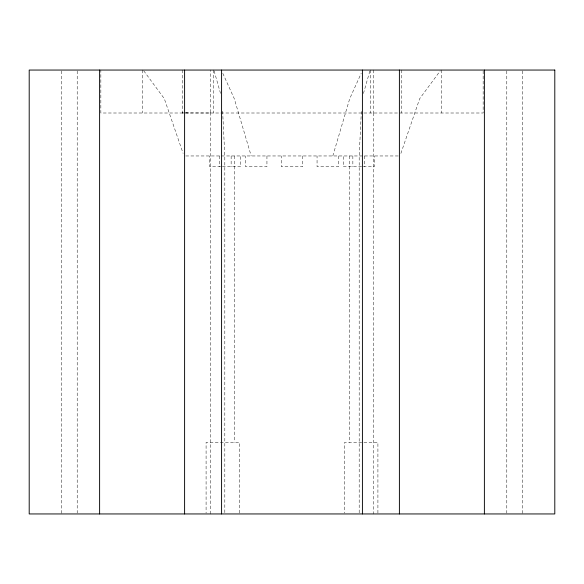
<?xml version="1.0" encoding="UTF-8"?>
<svg xmlns="http://www.w3.org/2000/svg" width="584" height="584" viewBox="0 0 584 584"><rect width="100%" height="100%" fill="white"/><g stroke="black" fill="none" stroke-linecap="round" stroke-linejoin="round"><path stroke-width="0.44" stroke-dasharray="2.92 2.19" d="M361.357 111.413L359.189 155.964L359.189 513.949M363.452 93.477L369.876 70.912M332.807 155.964L349.714 98.689L361.204 73.321M400.887 153.402L419.684 98.689L440.27 70.781M182.215 70.051L182.215 113.004L183.996 112.697M182.215 113.004L184.843 112.946M185.719 112.924L210.634 113.004L210.634 70.051M185.778 155.964L398.222 155.964M220.694 166.703L209.663 166.703L209.663 155.964M222.402 166.703L240.732 166.703L240.732 155.964M361.598 166.703L343.268 166.703L343.268 155.964M363.306 166.703L374.337 166.703L374.337 155.964M185.778 112.822L188.457 113.004M210.379 513.949L210.379 112.697L211.109 113.004M143.73 70.781L164.316 98.689L183.113 153.402M222.796 73.321L234.286 98.689L251.193 155.964M214.124 70.912L220.548 93.477M222.635 111.215L224.811 155.964L224.811 513.949M522.432 70.956L522.432 513.949M506.795 70.956L506.795 513.044M483.151 70.941L483.151 113.004L100.85 113.004L100.85 70.051M441.774 70.051L441.774 113.004M401.785 70.051L401.785 113.004M377.914 513.044L377.914 442.358L344.567 442.358L344.567 513.044M373.621 113.004L373.621 513.949M373.366 70.051L373.366 113.004M370.716 70.051L370.716 113.004M364.744 155.964L364.744 166.703M352.86 155.964L352.86 166.703M349.276 155.964L349.276 442.358M338.537 155.964L338.537 166.703L317.061 166.703L317.061 155.964M302.738 155.964L302.738 166.703L281.262 166.703L281.262 155.964M266.939 155.964L266.939 166.703L245.463 166.703L245.463 155.964M239.433 513.044L239.433 442.358L206.086 442.358L206.086 513.044M234.724 155.964L234.724 442.358M231.14 155.964L231.14 166.703M219.256 155.964L219.256 166.703M213.284 70.051L213.284 113.004M142.226 70.051L142.226 113.004M77.205 70.956L77.205 513.044M61.568 70.956L61.568 513.949"/><path stroke-width="0.88" d="M484.384 70.051L484.384 513.949M399.398 70.051L399.398 513.949M362.416 70.051L362.416 513.949M221.584 70.051L221.584 513.949M184.602 70.051L184.602 513.949M99.616 70.051L99.616 513.949M554.8 70.051L29.2 70.051L29.2 513.949L554.8 513.949L554.8 70.051"/></g></svg>
